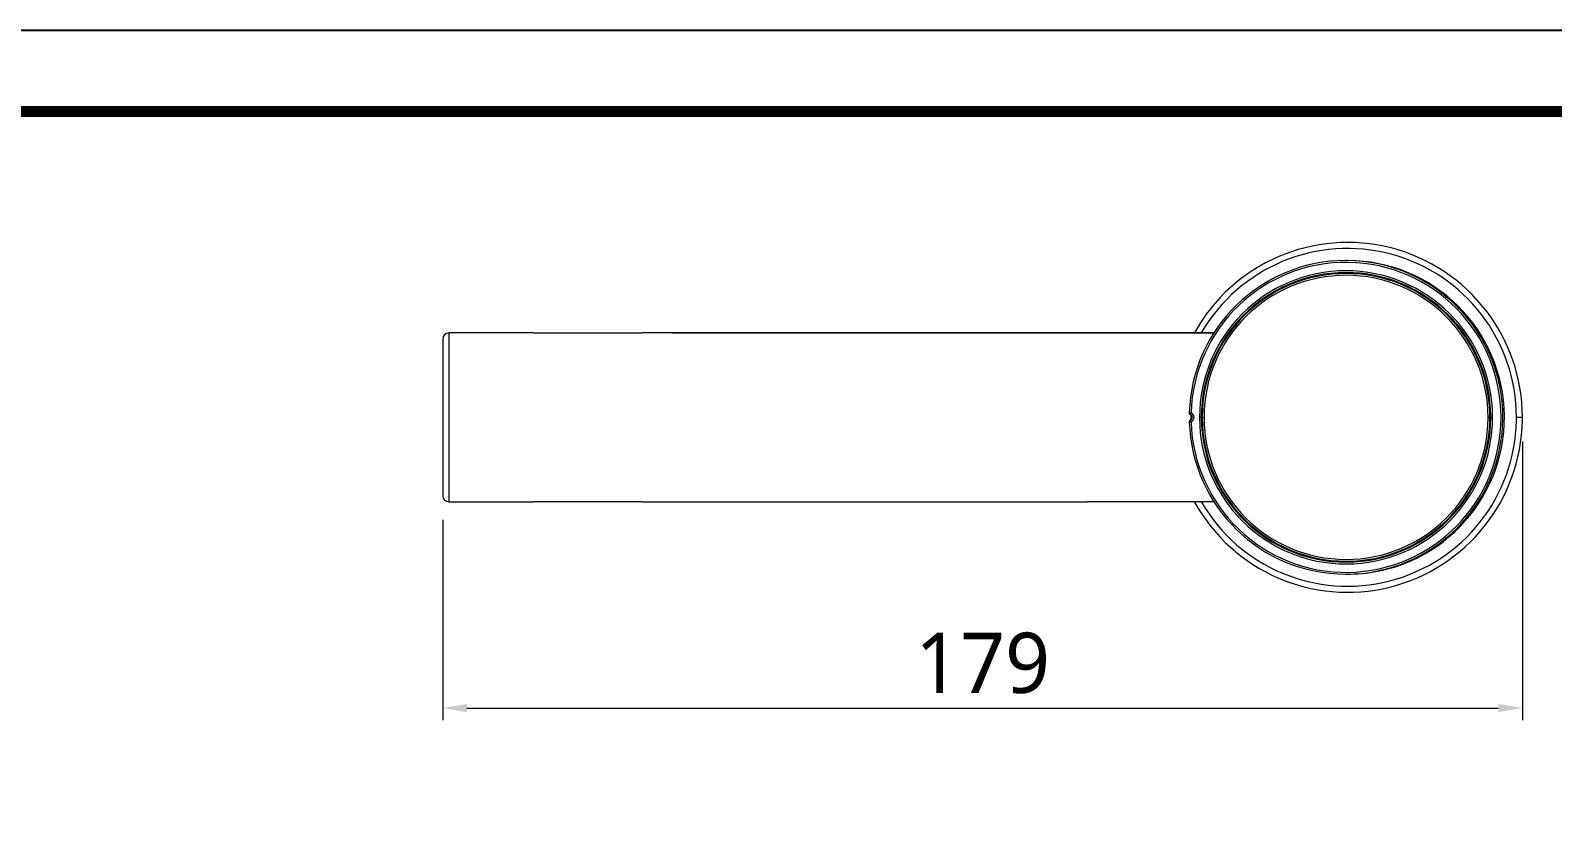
# Model space of a CAD drawing. Extents: x 1652 to 2441, y 0 to 579.
# Drawn here: x 1942.6 to 2195, y 445.9 to 578.8 of the extents above; entities that cross this region are included whole.
import ezdxf

# ---------------------------------------------------------------- set-up
doc = ezdxf.new("R2010")
doc.units = 0
doc.header["$LTSCALE"] = 10
doc.header["$MEASUREMENT"] = 0
doc.header["$PDMODE"] = 3
doc.header["$PDSIZE"] = -10
doc.layers.get('0').update_dxf_attribs({"linetype": 'CONTINUOUS'})
doc.layers.get('DEFPOINTS').update_dxf_attribs({"linetype": 'CONTINUOUS'})
doc.layers.add('1', color=7, linetype='CONTINUOUS')
doc.styles.add('Daelim Dimension', font='NanumGothic.ttf')
doc.dimstyles.new('DEFAULT', dxfattribs={"dimscale": 2, "dimtxt": 2, "dimasz": 2, "dimexe": 0, "dimexo": 2, "dimgap": 1, "dimtad": 1, "dimdec": 0, "dimzin": 9, "dimdsep": 46, "dimtxsty": 'Daelim Dimension', "dimcen": 0.5, "dimclrd": 5, "dimclre": 5, "dimclrt": 256, "dimadec": 1, "dimazin": 0, "dimtfac": 1, "dimtdec": 0, "dimtix": 1, "dimtmove": 0, "dimatfit": 3, "dimfxl": 1, "dimtolj": 1, "dimtzin": 1, "dimlwd": 9, "dimlwe": 9, "dimarcsym": 0})

# ---------------------------------------------------------------- blocks, each defined once
blk = doc.blocks.new('*D3')
at = {"color": 5, "lineweight": 9, "ltscale": 0.5, "transparency": 16777216}
for p, q in [((2189.99, 510.61), (2189.99, 464.41)), ((2010.99, 497.61), (2010.99, 464.41)), ((2014.99, 466.41), (2185.99, 466.41))]:
    blk.add_line(p, q, dxfattribs=at)
at = {"color": 5, "ltscale": 0.5, "transparency": 16777216}
for points in [[(2014.99, 467.08), (2014.99, 465.74), (2010.99, 466.41)], [(2185.99, 467.08), (2185.99, 465.74), (2189.99, 466.41)]]:
    blk.add_solid(points, dxfattribs=at)
at = {"layer": 'DEFPOINTS', "color": 0, "ltscale": 0.5, "transparency": 16777216}
for p in [(2189.99, 514.61), (2010.99, 501.61), (2189.99, 466.41)]:
    blk.add_point(p, dxfattribs=at)
at = {"color": 7, "ltscale": 0.5, "transparency": 16777216, "insert": (2100.49, 473.85), "char_height": 10, "attachment_point": 5, "style": 'Daelim Dimension'}
blk.add_mtext('\\A1;179', dxfattribs=at)

msp = doc.modelspace()

# ---------------------------------------------------------------- linework, layer by layer
at = {"ltscale": 0.5}
msp.add_lwpolyline([(1651.6, 0), (2441.48, 0), (2441.48, 578.76), (1651.6, 578.76)], close=True, dxfattribs=at)
at = {"color": 5, "linetype": 'ByBlock', "lineweight": 200, "const_width": 1.82}
msp.add_lwpolyline([(1664.3, 24.78), (2428.7, 24.78), (2428.7, 565.32), (1664.3, 565.32)], close=True, dxfattribs=at)
at = {"layer": '1', "color": 7, "linetype": 'Continuous', "lineweight": 18}
for p, q in [((2010.99, 527.61), (2010.99, 526.1)), ((2020.99, 528.61), (2011.99, 528.61)), ((2025.99, 528.61), (2020.99, 528.61)), ((2025.99, 528.61), (2043.99, 528.61)), ((2048.99, 528.61), (2043.99, 528.61)), ((2138.83, 528.61), (2048.99, 528.61)), ((2010.99, 526.1), (2010.99, 501.61)), ((2011.99, 500.61), (2020.99, 500.61)), ((2020.99, 500.61), (2025.99, 500.61)), ((2043.99, 500.61), (2025.99, 500.61)), ((2043.99, 500.61), (2048.99, 500.61)), ((2048.99, 500.61), (2117.89, 500.61)), ((2129.49, 500.61), (2117.89, 500.61))]:
    msp.add_line(p, q, dxfattribs=at)
at = {"layer": '1', "color": 7, "linetype": 'Continuous', "lineweight": 13}
for p, q in [((2011.99, 528.61), (2011.99, 500.61)), ((2048.99, 528.61), (2117.89, 528.61)), ((2117.89, 528.61), (2129.49, 528.61)), ((2129.49, 528.61), (2138.83, 528.61)), ((2135.05, 515.35), (2134.75, 515.36)), ((2134.94, 515.07), (2135.05, 515.35)), ((2134.75, 513.87), (2135.05, 513.88)), ((2134.94, 514.15), (2135.05, 513.88)), ((2136.74, 514.61), (2136.44, 514.61)), ((2136.89, 514.61), (2136.74, 514.61)), ((2136.89, 514.61), (2137.19, 514.61)), ((2184.59, 514.61), (2184.29, 514.61)), ((2184.59, 514.61), (2184.74, 514.61)), ((2184.74, 514.61), (2185.04, 514.61)), ((2189.99, 514.61), (2188.99, 514.61))]:
    msp.add_line(p, q, dxfattribs=at)
at = {"layer": '1', "color": 7, "linetype": 'Continuous', "lineweight": 18}
for centre, radius, start, end in [((2160.99, 514.61), 29, 0, 151.1341), ((2160.74, 514.61), 26, 90, 178.3561), ((2160.74, 514.61), 26, 270, 89.724), ((2160.74, 514.61), 26, 89.724, 90), ((2160.74, 514.61), 24, 0.299, 180), ((2160.74, 514.61), 23.85, 0, 179.7492), ((2011.99, 527.61), 1, 90, 180), ((2135.05, 515.35), 0.3, 178.3561, 247.1561), ((2134.74, 514.61), 0.5, 292.8439, 67.1561), ((2135.05, 513.88), 0.3, 112.8439, 181.6439), ((2160.74, 514.61), 26, 181.6439, 269.724), ((2160.99, 514.61), 29, 208.9659, 358.9397), ((2160.74, 514.61), 24, 180.299, 0), ((2160.74, 514.61), 24, 180, 180.299), ((2160.74, 514.61), 23.85, 179.7492, 180), ((2160.74, 514.61), 23.85, 180, 359.7492), ((2160.74, 514.61), 23.85, 359.7492, 0), ((2160.74, 514.61), 24, 0, 0.299), ((2160.99, 514.61), 29, 358.9397, 0), ((2011.99, 501.61), 1, 180, 270), ((2160.74, 514.61), 26, 269.724, 270)]:
    msp.add_arc(centre, radius, start, end, dxfattribs=at)
at = {"layer": '1', "color": 7, "linetype": 'Continuous', "lineweight": 13}
for centre, radius, start, end in [((2160.99, 514.61), 28, 0, 149.999), ((2160.74, 514.61), 25.7, 181.6439, 178.3561), ((2160.99, 514.61), 26, 90, 90.2755), ((2160.99, 514.61), 26, 270.9912, 90), ((2160.74, 514.61), 24.3, 0.299, 180), ((2160.74, 514.61), 23.55, 0, 179.7492), ((2134.74, 514.61), 0.8, 292.8439, 67.1561), ((2160.74, 514.61), 24.3, 180, 180.299), ((2160.74, 514.61), 24.3, 180.299, 0), ((2160.99, 514.61), 28, 210.0982, 358.9397), ((2160.74, 514.61), 23.55, 179.7492, 180), ((2160.74, 514.61), 23.55, 180, 359.7492), ((2160.74, 514.61), 23.55, 359.7492, 0), ((2160.74, 514.61), 24.3, 0, 0.299), ((2160.99, 514.61), 28, 358.9397, 0), ((2160.99, 514.61), 26, 269.7231, 270), ((2160.99, 514.61), 26, 270, 270.9912)]:
    msp.add_arc(centre, radius, start, end, dxfattribs=at)
msp.add_open_spline([(2135, 515.07), (2134.99, 514.92), (2134.99, 514.77), (2134.99, 514.48), (2134.99, 514.34), (2135, 514.21)], degree=3, knots=[0, 0, 0, 0, 0.528955, 0.528955, 1, 1, 1, 1], dxfattribs=at)
at = {"layer": '1', "color": 7, "linetype": 'Continuous', "lineweight": 18}
msp.add_open_spline([(2138.94, 500.61), (2135.79, 500.61), (2132.64, 500.61), (2129.49, 500.61)], degree=3, dxfattribs=at)

# ---------------------------------------------------------------- dimensions: what is measured, and where the dimension line sits
at = {"color": 5, "ltscale": 0.5}
dim = msp.add_linear_dim(base=(2189.99, 466.41), p1=(2010.99, 501.61), p2=(2189.99, 514.61), dimstyle='DEFAULT', override={"dimtxt": 5, "dimexe": 1, "dimclrt": 7}, dxfattribs=at)
dim.commit()
dim.dimension.update_dxf_attribs({"geometry": '*D3', "text_midpoint": (2100.49, 473.85)})

doc.saveas('drawing.dxf')
